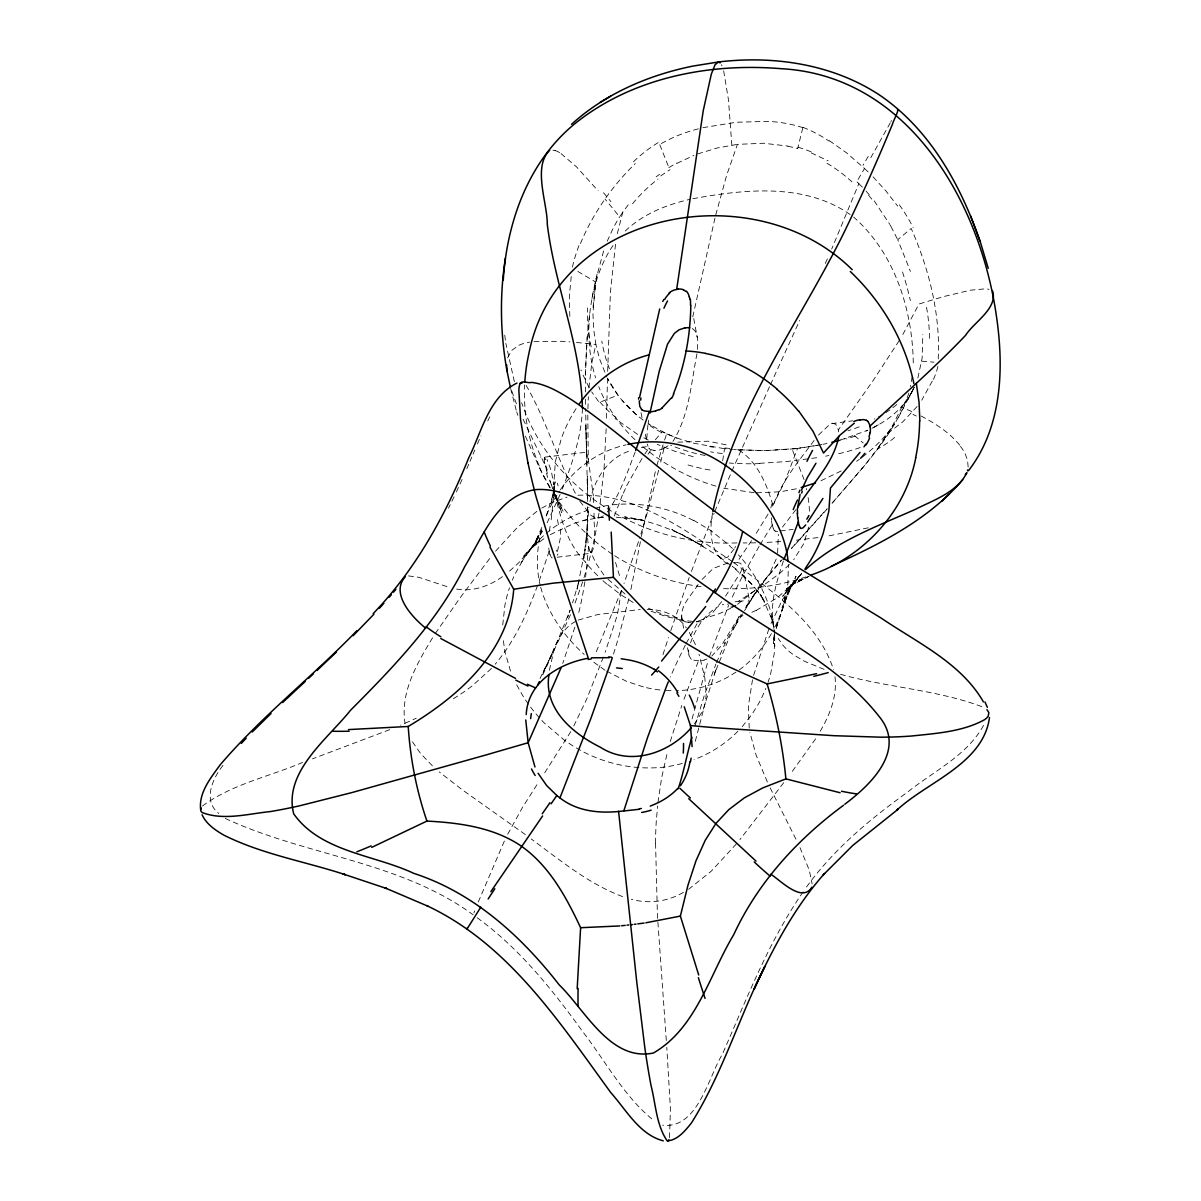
<?xml version="1.0" encoding="UTF-8"?>
<svg xmlns="http://www.w3.org/2000/svg" width="1201" height="1201" viewBox="0 0 1201 1201"><rect width="100%" height="100%" fill="white"/><g stroke="black" fill="none" stroke-linecap="round" stroke-linejoin="round"><path stroke-width="0.75" stroke-dasharray="5 3.75" d="M587.799 415.006L588.28 459.413L593.354 495.953M655.566 843.357L657.427 915.582L666.36 1041.222M587.619 507.918L587.439 534.64M607.511 378.195L606.475 419.434M607.661 371.379L610.408 292.233L615.798 241.671M551.169 519.748L553.976 493.851M554.021 492.065L554.186 484.949L553.961 488.312M554.036 491.014L554.186 484.949M587.619 506.747L587.409 533.199M913.27 362.942C912.505 309.738 894.625 252.976 853.641 217.081M587.92 408.85L588.355 396.78M582.425 408.28C581.479 436.548 572.216 463.646 561.978 489.738M593.024 307.336L596.312 278.001L603.983 249.643M588.28 459.413L586.583 452.192L586.749 459.728M606.175 428.697L604.013 469.186L599.239 511.506M553.901 497.409L554.021 494.181L563.059 511.221L553.271 490.068M585.472 391.946C585.337 352.433 587.544 312.5 597.107 274.023M587.214 336.475L585.322 375.418M968.141 467.054L967.571 460.268L965.019 453.317M587.679 516.01L585.698 546.695L588.85 507.272M502.739 624.985L504.9 605.244A156.4 142.679 20.1 0 1 509.494 587.769M621.307 591.402L617.374 614.897L605.169 652.278M553.541 495.067L553.856 490.008M588.61 546.56L585.638 576.945M589.661 314.737C587.724 335.86 589.271 357.463 595.606 377.79M588.91 387.968L591.823 362.927L595.861 344.447L593.639 328.984L592.934 313.191L595.591 281.995L576.735 270.78M656.647 817.19L657.608 806.036M697.481 349.431L697.646 339.568L693.487 317.169M774.66 630.57L773.384 643.631L774.705 635.179M553.931 491.749L555.102 481.781L553.916 488.657M657.953 802.478L661.646 777.708L667.591 751.406M586.343 537.177L583.761 558.51L585.202 549.427L577.035 589.241L579.122 580.924M938.221 359.009C940.503 314.392 929.094 269.129 911.184 228.46L897.732 239.72L909.637 269.294M912.19 376.634L910.478 386.587M549.352 531.202L550.373 524.567M549.397 670.233L554.156 649.351L570.175 610.003L567.457 617.719L569.169 612.78M917.849 378.06L922.143 358.048L922.818 334.659M696.97 353.77C691.1 383.224 689.209 415.441 672.95 441.443M584.887 581.764L582.425 596.056A2227.93 800.316 -11.2 0 1 578.312 614.477M598.999 513.142L596.296 529.04A2160.014 850.518 37.5 0 1 589.286 559.756L583.701 578.747M722.672 460.749L724.518 448.724L732.595 449.534M571.226 276.515L569.334 296.437L569.875 318.58M777.617 553.151L778.338 534.265M647.909 424.899L646.648 439.941M808.603 527.029L804.024 543.272L793.681 559.741M712.658 512.812C708.92 531.668 709.911 556.949 730.989 565.416M648.135 423.518L648.69 420.17M553.616 490.368L551.529 502.393L553.616 493.281M640.418 541.711L630.42 591.838M641.394 536.487L655.896 469.021M544.488 457.746L544.398 459.548M617.314 233.594L622.839 212.082L630.345 201.978M774.12 635.779L773.354 639.412L774.3 635.854M692.752 316.869L715 217.951M591.973 298.509C595.831 278.842 602.782 259.416 614.732 243.157M669.527 1137.692L670.428 1108.703L666.795 1047.347M752.487 679.781L748.343 706.308L749.214 728.106M590.006 501.538C594.255 478.884 608.622 456.515 631.936 450.285M628.859 598.668L618.05 639.172A2160.029 247.856 -55.2 0 1 612.81 656.121M660.7 462.13L663.988 448.483M695.289 741.272L705.362 702.615L706.293 693.863L704.777 677.574L699.042 654.26M802.823 127.876L797.704 148.384M541.726 529.536C536.742 547.746 535.676 567.277 540.345 585.683M692.061 718.934L708.335 659.934M775.065 626.787A159.268 145.261 19.9 0 0 782.331 609.192L787.886 584.031L788.381 564.605M658.658 470.237L647.909 510.53A2227.54 439.911 83.3 0 1 639.563 538.318M715.751 214.919L726.53 175.691L737.429 144.36L763.581 143.249L787.931 146.072M776.176 628.739L784.193 603.037M753.612 675.292L769.075 628.318M656.812 465.613L663.042 444.715M553 494.722L545.749 517.361A159.268 145.276 19.9 0 1 553.781 500.262L559.441 491.134M695.034 725.779L704.762 693.983L715.886 664.153M670.248 741.557L681.793 705.482M549.142 551.214L539.234 580.894M578.627 582.62L572.562 602.902M574.889 627.087L562.729 663.417M507.603 357.928L511.611 350.482L518.697 345.378A16.574 5.96 -11.2 0 1 524.702 343.201L529.656 342.105M908.842 393.072C894.37 436.128 860.562 469.291 832.023 503.429M662.952 654.635L668.537 637.461M638.512 541.606L623.995 583.551M778.053 621.638L775.801 628.588L787.301 595.846L795.993 576.225L782.121 607.466L787.301 595.846M709.431 656.452L728.572 605.379M776.221 559.05L769.751 573.312L744.77 608.742L746.421 606.64M614.312 515.995L622.959 493.686M582.68 581.794L574.063 605.814M670.804 630.63L689.179 577.516M557.444 551.469L560.236 538.649L560.987 526.203M664.573 440.046L666.66 433.891L648.6 423.878L651.032 425.454M818.046 445.301L797.524 448.453L785.139 480.925L771.462 508.203M783.397 561.062C776.281 582.095 769.451 604.538 773.624 626.922M690.56 642.805C695.814 628.348 704.627 613.996 718.498 606.475M683.985 699.267L698.412 661.075A9.893 3.993 -12.9 0 0 700.168 660.91A10.028 4.098 -13 0 0 704.176 660.1M635.149 452.086C627.162 472.699 620.196 494.302 607.045 512.347M691.401 571.466L701.564 544.593A2164.472 246.595 -55.3 0 1 714.1 513.232M537.493 585.623C527.239 613.621 514.553 641.259 495.187 664.228M603.367 657.112L586.583 699.372L573.327 726.965M857.079 181.936L858.865 183.648L831.677 249.072M621.412 590.412L595.05 654.74M541.756 527.434L535.451 541.681L541.456 530.752L532.148 547.176L543.137 530.332M478.283 901.981L504.615 840.505M580.458 243.548C592.934 213.538 611.94 186.2 635.269 163.606M560.131 494.392L546.17 524.897M473.885 912.88L474.695 910.883M714.775 511.611L731.139 472.864M607.211 241.236L612.39 229.901A159.268 159.102 -74.2 0 1 619.611 216.811M570.535 614.627L542.717 674.977M716.502 662.682L722.296 649.531A2164.472 851.764 37.6 0 1 735.868 623.364L741.047 614.612M932.261 381.122L921.767 400.203M771.012 623.469L782.497 599.674L795.332 580.203L784.523 598.969L790.738 587.965M473.044 454.218L474.8 450.06M469.996 461.364L471.813 457.071M872.076 428.202C886.758 420.95 900.345 410.652 909.127 396.675L902.672 405.368L892.148 426.49L878.426 447.463L864.3 465.853L831.708 503.594M477.413 443.965L480.94 435.843M466.814 468.72L468.72 464.307M731.829 471.242L769.706 386.317M825.327 263.469L828.825 255.528M460.028 484.033L462.805 477.833M770.426 384.725L799.671 320.457M549.518 658.854L552.97 651.633L543.107 672.365C553.076 655.386 556.498 631.711 575.369 621.518M456.38 491.945L458.572 487.201M454.083 496.794L448.483 508.203M908.031 399.498L914.396 386.827M911.949 391.856L914.291 387.097L911.214 393.373M626.682 485.714L642.625 457.341M487.756 420.966L489.783 416.852M540.03 678.43L546.62 665.024M983.559 725.374C967.015 755.729 933.507 771.207 907.551 792.15C869.389 819.562 832.638 850.158 805.27 888.755M685.366 645.012L677.604 660.865A2227.54 439.881 83.3 0 0 670.368 677.034M749.484 602.647L747.007 605.965M912.715 390.19L898.213 417.873M507.678 834.26L522.465 807.477L538.889 781.671M686.191 643.436L698.201 621.593M890.301 122.787L870.23 158.697M890.917 121.661L891.517 120.58M734.877 547.731L735.537 546.53M570.805 731.604L543.182 775.2M820.223 731.274C829.831 714.76 837.532 695.694 834.905 676.223M521.009 562.819L539.114 536.982L524.432 557.429L514.959 574.183A156.4 142.679 20.1 0 0 512.347 580.128M759.107 546.29L742.533 576.12A2227.84 800.286 -11.2 0 0 731.244 599.359M902.837 334.524L918.93 304.033L937.095 298.539A248.247 89.174 -11.2 0 1 946.073 295.986L970.423 290.192L985.345 288.841A16.574 5.96 -11.2 0 1 989.039 289.351M829.381 140.697L846.54 152.827L864.51 168.47L856.793 181.681M768.07 514.133L754.423 536.231M771.372 633.633C762.965 648.36 751.481 661.391 737.549 671.104M734.201 548.902L727.656 557.189L722.507 558.57L688.683 537.973L671.839 529.551L703.786 546.485L688.503 537.928C668.402 527.719 646.919 520.048 624.535 516.88L642.97 520.303L615.482 517.091M760.008 544.789L772.288 524.882M899.174 340.634L873.442 380.086L838.328 429.913L838.658 432.105M432.555 637.806C417.152 663.297 400.038 692.241 405.022 723.242L400.564 725.164M576.105 408.61L573.147 413.384A172.298 156.866 18.3 0 0 561.092 439.281L555.342 461.709L553.751 484.874L551.349 471.152L547.025 459.458M722.732 643.436L740.807 613.831M815.614 738.855L790.123 774.405M435.332 633.437L459.623 598.458L491.299 556.393M752.592 596.942L756.885 590.607L734.907 626.367L737.834 620.692L728.902 638.482L714.34 674.106L716.261 668.702L702.72 710.947L693.848 724.819M751.556 540.63L736.829 562.548L740.026 563.089L742.338 565.131L749.784 601.656M746.617 605.814L756.885 590.607M878.426 447.463L894.49 423.788C884.416 438.59 871.145 451.006 856.583 461.319M622.839 212.082L619.701 216.871L605.064 199.096M223.011 765.367C212.622 778.338 202.489 800.692 218.717 813.437M644.937 453.843L648.96 448.093M803.184 891.788C768.55 941.749 746.647 998.887 722.386 1054.253C708.32 1077.117 697.721 1129.315 662.712 1125.187M725.554 596.191L740.792 572.126L742.563 566.031M720.675 646.483L711.803 656.031M560.266 489.858C569.965 475.866 582.725 463.946 597.648 455.689A113.059 103.121 19.9 0 1 626.111 444.82M795.933 509.644L782.497 527.074M721.681 601.626L713.109 612.165L704.837 618.725M533.875 544.729L528.11 552.28M698.111 584.452C692.016 594.915 679.181 605.92 682.168 619.04L664.498 615.047L647.744 607.976M783.728 782.707L739.936 839.574M814.083 440.467C798.875 461.139 781.311 481.376 773.099 506.071C766.944 484.363 757.411 460.959 737.054 448.979M917.099 406.508L902.807 421.836L887.299 433.801M737.519 604.268L757.666 588.235L780.905 560.492M655.341 439.761L662.171 431.729L676.343 437.885L692.632 442.974L724.518 448.724M495.563 551.169L517.406 527.374L536.997 511.236M702.12 579.392L713.334 568.358L727.296 563.284M763.356 582.05L782.256 559.486M818.482 435.062L830.371 423.818L852.635 420.8M736.423 843.838L711.232 871.235L688.608 889.28M827.309 508.804L791.759 548.256M530.031 549.698L539.234 540.78L523.411 556.213L536.186 542.687L518.412 563.089L507.603 572.832M791.354 548.422L826.783 509.044M902.672 405.368L901.215 407.019L912.61 411.868M742.218 726.665L752.066 714.22L758.837 703.231A157.766 143.895 19.7 0 0 765.773 688.443M202.444 806.036C231.763 784.223 269.309 776.627 302.547 762.47M491.434 668.462L472.428 685.711A224.752 80.737 -11.2 0 1 452.627 699.192M789.372 564.53L779.959 573.192L766.748 582.98L738.315 601.371L733.766 602.001M737.909 731.214L735.703 733.436A131.825 120.415 20.1 0 1 694.043 759.632M625.286 231.027C642.88 214.093 666.255 204.801 689.719 199.396M532.914 546.875L545.764 537.327M656.211 176.802L659.544 174.31M502.468 576.63C488.927 586.478 471.558 592.348 454.849 588.7M736.033 672.11L728.271 676.884A113.059 103.136 19.9 0 1 687.392 689.884A113.059 103.151 19.9 0 1 676.538 690.68M603.442 515.814L599.569 517.676L582.95 520.513L587.559 519.433L574.033 523.381L548.662 535.376M541.771 508.098L552.85 502.153L567.022 497.154M873.998 427.226L880.153 423.833M841.24 470.942L820.193 481.121M683.429 892.343C667.876 901.576 648.75 904.188 631.321 899.249M809.294 576.135L788.592 586.869L800.692 579.287L786.715 588.715L797.134 580.548L776.852 598.053L756.3 610.378M677.019 163.306L693.893 155.409M730.778 608.246L719.474 613.621L706.338 617.764M802.989 579.077L788.907 585.908L808.243 576.675M405.022 723.242L416.237 718.243M866.146 430.979L867.738 430.258L840.28 440.106L845.714 438.5M706.984 658.974L704.131 660.04M578.221 620.076L597.738 614.537L640.283 609.492M389.725 729.668L312.485 758.852M722.236 604.824L723.587 604.343M697.781 153.908L717.087 148.023L737.429 144.36M806.051 576.87C779.074 586.058 750.37 589.811 721.936 588.58M698.381 128.807L693.893 130.053A139.841 132.17 -41.8 0 0 659.664 144.51M868.278 527.809L827.084 536.246M702.9 127.666L736.303 122.247L767.439 121.376A139.841 132.02 -42.6 0 1 802.914 127.651M827.009 443.454L823.075 444.31M641.364 447.673L648.03 446.292A50.547 21.618 -21.9 0 0 649.321 448.874M692.782 198.735C745.371 189.022 806.652 182.552 852.395 216.15M796.353 488.822L780.095 491.81L755.669 492.815M821.859 444.52L795.768 448.649M828.93 455.524L825.627 456.17M816.68 457.716L786.73 461.544L759.753 463.316M817.956 537.583L796.353 540.195M557.129 557.219L591.372 553.256C597.467 541.336 593.204 525.182 594.12 511.851M738.315 601.371L746.632 600.56M780.35 530.932L793.155 529.386M545.119 457.086L586.583 452.192M797.524 448.453L764.992 450.645L733.601 449.624M795.062 448.739L766.058 450.63L734.216 449.654M534.025 341.489L562.068 341.309A248.247 89.174 -11.2 0 1 569.92 341.88M677.814 442.163L708.275 441.217L729.457 445.496M597.497 517.856L604.929 517.211L597.497 517.856A213.147 40.504 83.3 0 1 590.667 515.019L579.633 500.952M832.203 423.202L835.761 424.178L838.328 429.913M780.77 541.576L765.112 542.507M408.505 575.91L418.624 577.261L450.435 587.739M755.714 542.837L743.194 542.957M736.949 542.897C644.457 546.965 552.175 492.065 521.654 402.785M647.144 609.447C662.096 609.282 677.784 614.957 686.296 627.853M921.783 361.186L933.958 362.177M754.063 492.695L723.708 488.237M654.11 450.33L651.392 449.835M576.495 342.465L595.861 344.447L599.584 359.009L606.82 376.964M688.774 622.508L685.381 621.788M701.069 586.673C670.203 582.515 639.983 572.156 613.801 555.147M713.484 447.252L709.521 446.592M552.955 150.14L555.177 150.68M681.042 619.986L665.744 616.428L650.567 611.069M640.643 519.838L642.97 520.303M693.202 456.725L674.812 451.261L657.187 444.325M840.55 674.301C887.659 687.708 937.846 689.704 983.679 707.359M643.346 686.897L626.742 681.432L606.37 671.044M715.916 486.15C688.203 477.968 662.382 463.661 640.523 444.79M824.111 669.362L804.58 661.346L794.116 655.176A247.961 89.069 -11.2 0 1 783.007 645.327L778.173 638.392M622.613 896.592C588.52 883.891 560.206 860.201 531.202 838.929M811.185 152.872L828.18 160.859M666.66 433.891L677.004 438.125M648.225 440.091L642.4 437.044M921.062 415.966C935.789 423.713 950.276 433.021 960.605 446.307M693.562 520.198L711.022 530.692L727.311 543.678A157.766 144.015 19.8 0 1 732.415 548.497M633.182 602.497L621.097 594.9L606.835 583.851M637.656 434.387L615.032 418.564M225.338 818.451C305.579 855.908 399.798 861.057 473.104 914.772M561.062 153.653L576.585 166.954L598.128 190.809M605.019 670.233L591.883 660.88M612.435 554.292C590.877 539.94 572.292 521.264 557.744 499.856M732.4 561.588C685.726 530.677 635.419 491.975 576.45 495.337C557.324 459.518 546.26 419.765 525.708 384.71M733.766 562.548C772.243 591.823 817.911 621.412 833.539 669.663M692.331 328.489L695.139 331.086L697.346 337.166M625.015 593.985L606.28 577.726M719.759 557.219L731.844 566.031M736.378 569.334L732.4 566.452L751.991 584.407L761.749 596.372L757.125 590.397L765.097 602.647L761.524 596.011L772.949 621.548L770.532 614.342L773.954 627.507L773.189 623.769M477.157 917.729C519.387 948.385 552.34 989.639 582.68 1031.614C605.98 1061.744 624.205 1097.083 654.47 1121.058M565.401 740.972L544.383 723.107A156.4 142.574 20 0 1 522.81 695.769L516.025 683.684M643.196 420.095C628.378 409.166 615.948 394.904 607.556 378.495L617.945 395.114L599.254 402.5L591.673 391.841M525.347 834.56L462.64 790.078L439.191 771.898M854.451 435.603L863.174 442.974M636.635 414.9L622.058 400.293M864.51 168.47L868.818 172.629M432.36 765.803L420.5 753.387L411.508 740.462M858.865 183.648L862.858 187.671M634.969 439.701C619.356 424.824 606.535 406.809 598.759 386.632M873.067 176.862L885.978 191.019L897.672 206.107M751.991 584.407L741.032 573.072L745.386 577.606M691.266 659.349L689.194 656.061L687.482 647.789M866.086 191.139L869.224 194.712M603.923 575.024L595.831 563.239L591.372 553.256M585.307 561.858C566.512 543.017 561.002 517.946 554.532 493.506M874.223 200.882L889.731 224.287M774.315 530.662L773.144 528.215M689.299 632.387L695.589 644.907M551.019 556.709L550.028 554.547M550.313 487.921L540.105 469.231L525.167 435.663M890.076 224.917L890.707 226.028M589.106 387.503L582.455 373.781M890.962 226.494L897.732 239.72M590.427 552.37L589.601 550.418M721.351 64.689L721.651 65.274A23.374 4.624 83.3 0 1 721.951 65.92M792.645 450.54L804.054 479.499M795.948 839.184L769.886 787.316M767.379 782.031L756.075 754.994L749.919 732.49M523.096 419.194L545.329 465.703M799.986 847.621L809.264 870.155L812.131 883.921M659.799 144.766L669.032 167.93M648.03 446.292L647.219 443.98M516.415 403.896L510.995 388.929M539.219 465.883C529.221 442.388 524.086 416.837 524.477 391.286A216.6 200.987 7.2 0 1 524.642 384.951M615.528 562.383L620.542 579.122M580.939 369.938L581.314 370.899M555.402 496.103L561.633 512.542L553.256 489.993M550.568 482.592L549.893 480.73M549.668 480.1L552.67 488.417M551.439 484.934L552.64 488.297M553.511 490.608L555.673 496.719M516.7 411.928L517.901 415.336M510.515 671.104L504.885 651.573L503.054 638.301M909.757 269.655L910.358 271.456M547.431 473.494L546.62 470.792M540.72 587.289C545.434 604.688 554.427 620.707 565.611 634.759A159.268 145.246 19.9 0 0 584.256 654.485M514.343 381.633L505.846 343.411M516.22 410.232L510.53 388.058M723.663 70.904L728.482 99.953L731.844 145.126M773.789 626.592C770.982 606.13 762.35 586.794 750.535 569.98A157.766 144.015 19.8 0 0 738.48 554.862M806.396 488.537L806.682 489.828M641.019 412.694L642.46 419.855M645.327 434.192L646.769 441.352M681.237 615.843L683.669 628.273M688.864 654.89L688.623 651.332A200.432 67.586 8 0 1 688.939 648.495M808.108 497.544L808.483 500.096A23.374 4.624 83.3 0 1 809.324 508.939L809.489 513.893M772.678 619.971L774.255 631.576M505.381 340.123L504.54 333.548M771.627 520.108L771.492 517.766M587.574 537.973L587.995 542.582A10.028 1.832 82.9 0 0 588.565 546.725M593.444 497.559L593.774 503.624M774.555 634.909L774.27 653.194L770.862 672.785A157.766 143.895 19.7 0 1 768.039 682.273M587.634 501.433L586.779 460.388M586.643 455.044L585.608 408.475M586.914 465.042L585.758 425.004L586.553 453.377M774.51 634.909L774.72 646.573L774.675 635.899M587.424 485.009L587.319 475.986L587.574 501.327M585.533 399.287L585.593 406.629M572.412 267.132A156.746 154.734 -31.6 0 1 579.873 243.323M603.502 192.7A195.973 33.343 46.8 0 1 610.934 201.663M633.482 161.73A144.21 142.349 -46.3 0 1 658.403 142.454M937.936 366.425A156.746 114.38 30.4 0 1 932.607 381.302M912.94 414.42A195.973 106.649 52 0 1 916.333 416.056M894.595 437.464A144.21 87.523 9.2 0 1 877.18 449.204M860.261 447.508A139.841 71.55 0.3 0 1 836.737 454.158M902.506 271.981A134.962 52.679 69.4 0 1 910.373 300.595M926.511 307.261A134.962 65.379 65.3 0 1 929.454 339.883M693.412 520.453A131.825 120.085 19.7 0 0 612.12 504.855A131.735 119.995 19.7 0 0 596.822 507.693M528.38 552.445A131.735 119.995 19.7 0 1 590.847 509.314M896.787 404.557A152.317 96.861 11.7 0 1 874.313 419.029M682.273 763.461A131.825 120.415 20.1 0 1 663.958 767.124A131.735 120.325 20.1 0 1 565.491 740.867M655.461 843.087A213.147 41.029 82.9 0 1 656.557 816.905M555.087 150.53A23.765 8.242 46.9 0 1 561.002 153.458M868.203 156.43A195.973 29.394 -60.4 0 1 862.994 165.348M557.414 483.132A600.2 198.135 -26.8 0 1 558.09 485.955M960.47 446.322A23.765 9.368 47.5 0 1 964.853 453.272M616.023 417.678A156.746 130.519 -16.9 0 1 599.96 402.035M709.971 470.026A144.21 92.912 -4.2 0 1 686.867 464.622M759.798 463.586A139.841 71.7 0 0 1 729.292 463.016M661.526 432.45A159.268 121.826 -16.5 0 1 650.417 426.04M557.489 500.006A216.6 200.507 6.9 0 1 553.946 494.572M549.773 487.636A216.6 200.507 6.9 0 1 539.009 465.958M623.349 493.176A23.765 1.771 -64.2 0 1 626.802 485.744M648 454.203A195.973 43.912 -70.2 0 1 650.447 450.705M827.024 163.291A152.317 139.001 76.8 0 1 854.481 184.248M606.685 584.001A172.298 157.962 19.5 0 1 602.121 579.918M597.663 575.669A172.298 157.962 19.5 0 1 585.157 561.963M557.414 519.643A600.2 217.396 7.4 0 1 558.645 525.993M803.019 127.366A144.21 136.959 -73.5 0 1 829.11 141.133M899.309 204.801A156.746 138.595 65.2 0 1 913.12 227.439M591.207 346.879A128.792 96.38 -77.5 0 1 587.559 307.921M609.432 368.782A128.792 84.701 -81.5 0 1 601.791 341.129M671.044 690.695A113.059 103.151 19.9 0 1 665.534 690.47M659.995 689.975A113.059 103.151 19.9 0 1 643.331 686.927M549.998 554.697A10.013 2.537 84.6 0 1 549.082 551.334M549.217 551.049A10.088 2.342 84.4 0 1 548.767 548.001M544.759 463.556A10.013 1.351 75.8 0 1 544.263 459.157M544.443 457.521A33.223 3.318 78.9 0 1 545.719 459.683M546.5 473.314A116.527 11.83 84 0 1 547.626 477.563M540.87 457.296A108.66 3.783 66.2 0 1 540.615 456.755M547.341 470.207A29.274 0.976 72.5 0 1 545.915 465.883M546.665 470.492A9.953 1.066 75.8 0 1 545.494 465.898M552.175 557.819A13.676 2.822 80.8 0 1 551.259 557.339M557.955 554.051A188.707 44.887 62.7 0 1 557.219 555.267M556.648 550.118A223.431 52.679 63.4 0 1 556.333 551.229M756.255 610.318A124.108 112.699 19.4 0 1 751.916 612.255M743.044 615.603A124.108 112.699 19.4 0 1 738.51 617.014M736.018 605.364A106.949 9.968 -20 0 1 731.619 607.736M748.929 600.005A28.764 2.807 -13.2 0 1 748.163 601.221M727.356 604.223A31.992 3.273 -6.3 0 1 730.418 603.518M730.718 607.09A113.6 16.394 -2.3 0 1 735.973 605.769M701.384 621.848A123.478 112.128 19 0 1 681.057 619.881M698.742 660.73A12.04 4.158 -7.6 0 1 691.821 659.199M717.988 646.423A188.557 38.972 -29.8 0 1 716.532 648.315M724.788 642.49A223.626 47.485 -29.1 0 1 724.068 643.691M733.661 562.804A10.344 1.426 -6.2 0 1 736.243 562.729M770.802 507.948A55.922 19.321 79.1 0 1 772.108 503.624M787.871 146.252A147.408 137.514 -34.9 0 1 797.644 148.564M798.08 147.243A149.059 141.733 -53.4 0 1 811.561 152.002M868.653 195.283A162.856 145.081 73.2 0 1 873.607 201.423M660.73 175.977A146.507 135.818 -39.6 0 1 670.068 169.671M668.852 167.63A145.336 134.902 -39.8 0 1 676.869 162.991M632.522 203.735A152.572 147.903 -42.4 0 1 657.953 179.084M911.904 391.826A162.856 112.354 25.6 0 1 908.992 396.6M859.24 426.82A149.059 71.339 -1.3 0 1 847.951 430.799M855.157 436.068A147.408 70.634 -1.3 0 1 846.375 439.011M729.893 448.468A145.336 66.64 0.6 0 1 724.909 447.943M722.311 453.543A146.507 78.2 -0.9 0 1 710.587 451.846M705.107 455.464A152.572 108.09 -9.2 0 1 670.608 445.136M591.042 552.895A13.646 1.681 76.9 0 1 590.307 551.679M589.616 550.028A10.103 1.651 82.1 0 1 588.685 546.305M587.274 536.877A13.646 1.336 83.9 0 1 587.199 533.394M772.213 525.077A10.103 2.342 83.7 0 1 771.567 520.904M773.159 528.005A10.028 2.087 83.5 0 1 772.348 524.732M777.693 531.488A55.922 14.772 88.4 0 1 775.381 530.887M775.381 531.352A13.646 3.528 87.8 0 1 774.345 530.362M682.769 620.947A50.547 14.532 -3.9 0 1 681.793 619.07M704.356 618.725A45.608 12.175 -10.2 0 1 703.065 619.461M702.465 619.446A12.956 3.243 -11.5 0 1 697.541 621.292M698.006 621.472A10.269 3.378 -8 0 1 696.385 621.863M691.055 622.478A10.269 3.378 -8 0 1 688.864 622.448M685.035 621.878A13.541 3.993 -4.2 0 1 683.474 620.857M651.227 449.94A13.541 5.795 -20.6 0 1 649.576 448.754M664.033 448.513A10.269 3.933 -15.3 0 1 653.929 450.48M668.041 445.766A12.956 5.209 -14.1 0 1 663.537 448.168M791.189 586.163L788.111 590.577L801.622 573.583L788.111 588.595L801.622 573.583L782.662 596.312L794.462 581.839L791.189 586.163"/><path stroke-width="1.5" d="M692.106 746.632L690.44 725.539L684.24 706.773M577.186 988.708L580.608 927.712C566.106 896.757 548.887 864.99 520.003 845.234C492.56 827.189 459.022 822.76 426.925 821.079L371.709 847.381M639.262 400.819L639.743 406.163L642.04 410.217M525.753 719.984L528.155 742.728L534.97 766.974M582.425 408.28C580.969 345.468 554.877 286.408 547.281 224.272C547.521 203.164 532.373 166.969 549.698 150.275M989.489 717.537C983.289 763.911 927.082 781.911 896.997 809.999L898.288 809.084L852.725 845.474L823.195 874.974L824.562 873.427C794.492 907.446 773.099 947.919 754.213 988.903L764.797 966.505C738.78 1017.983 722.206 1074.189 691.326 1123.115C685.201 1130.681 678.175 1139.614 667.846 1140.89M548.992 674.512C543.377 708.89 572.667 733.451 600.2 747.142C630.42 766.778 669.362 753.177 691.341 727.656M797.299 509.885L800.076 494.272M503.264 280.148C506.972 219.873 530.166 157.256 579.708 119.905C636.305 76.894 710.857 62.962 780.53 68.652C907.986 75.138 979.821 201.528 996.275 315.097C1004.171 367.641 1002.34 426.986 968.471 470.732M838.763 436.413C833.644 463.601 811.861 483.913 797.944 506.867M561.047 667.846L528.155 742.728L494.046 752.607A398.897 143.294 -11.2 0 1 485.925 754.979L351.713 792.63L299.77 805.766A226.253 81.278 -11.2 0 1 291.648 807.537A190.404 68.397 -11.2 0 1 270.21 811.591C248.037 813.813 223.716 820.808 202.188 812.552A23.194 8.332 -11.2 0 1 200.672 809.684L201.137 807.958M505.426 258.095C499.511 295.401 500.352 333.653 506.942 370.809L510.26 386.527M526.218 714.55C527.84 681.973 559.546 663.372 588.325 658.223L550.223 543.813L535.991 496.523A234.495 47.5 83.7 0 1 534.205 489.828C496.794 496.403 482.232 537.643 464.892 566.332C437.224 621.788 393.868 666.705 350.617 710.181C327.498 739.14 283.136 771.958 293.69 813.813C320.652 852.079 374.202 854.692 413.835 873.382C473.674 892.793 521.219 936.119 559.216 984.88C585.052 1009.861 610.603 1062.044 653.434 1052.992C696.25 1028.221 709.506 974.897 733.646 934.828C757.876 882.465 797.404 839.304 843.522 805.286M639.578 397.321L659.709 308.957M669.137 292.879L670.864 291.618A10.163 6.2 -16.1 0 1 676.658 289.456L703.231 110.747L711.322 74.117L715.06 64.719L718.498 61.957C773.564 55.426 831.843 63.938 878.907 94.609C929.529 128.762 960.485 184.549 979.971 241.086M691.115 758.176L690.485 761.719M870.064 432.63L868.999 436.999M489.918 547.071L513.728 589.256C508.909 651.978 458.827 696.175 408.22 726.47L348.44 729.592M649.966 413.099L659.289 371.019L667.501 344.222L674.377 333.368L679.09 329.81L685.276 327.723M712.914 511.536C733.976 409.511 797.989 325.306 843.432 233.73C860.892 197.715 877.195 161.129 892.493 124.138C892.838 121.962 899.444 109.186 897.447 109.967M698.712 975.002L680.382 916.093L687.978 885.197L695.995 860.772L705.242 840.28L715.976 823.421L728.887 809.564L744.425 797.809L762.83 787.886L785.889 778.879L840.115 792.75M811.846 887.194C802.163 903.302 780.695 880.588 770.802 874.193M967.496 470.822L967.721 469.876M915.808 457.596C905.359 512.121 863.234 557.069 811.245 574.964M691.866 737.249C687.137 753.402 683.219 774.48 678.145 788.832M623.784 810.975L647.534 737.549L666.9 685.276A2227.54 439.881 83.3 0 1 668.281 681.943M783.938 559.516L798.38 521.789M635.704 450.525L649.156 411.793A9.893 3.063 -9.5 0 0 650.912 411.658M801.487 490.203L807.402 477.428L815.959 463.271M622.749 811.035C601.116 813.723 577.801 811.936 559.951 797.914L590.982 718.153L610.018 664.678A2160.029 247.856 -55.2 0 0 612.255 657.818M467.444 927.757L466.979 929.079L480.82 907.13M673.416 393.853C684.87 365.945 690.38 335.469 690.815 305.354M537.643 685.02L539.354 681.673M662.772 301.466L663.853 299.454M742.638 531.653C738.06 551.439 726.62 574.258 715.18 592.724C769.946 633.272 836.151 661.841 879.087 716.427C906.92 750.145 870.86 784.673 844.753 804.28M865.681 444.13L863.984 446.847M671.044 398.237L661.796 408.19M807.748 521.925L822.91 498.43M490.849 891.652L542.627 815.944M804.895 569.154L810.975 559.756A172.298 157.421 21.5 0 0 823.06 533.799L828.84 511.281L830.446 488.071L860.036 452.357M538.108 773.279L546.65 785.544L556.829 795.512L551.094 803.814M705.723 606.505L661.556 661.075M579.227 404.001C592.063 385.776 609.613 370.809 629.985 361.651A123.478 113.149 20.6 0 1 648.6 354.956M805.541 569.664C836.662 540.735 877.406 526.323 915.552 509.254C934.033 499.901 957.002 492.35 966.91 472.654L965.304 474.56M805.706 524.942L802.989 527.885L800.962 528.41A13.676 2.672 87.6 0 1 800.136 527.945M393.553 592.153L395.91 589.301M389.184 597.242L391.301 594.795M654.485 669.272L657.412 671.929M373.181 613.606C415.891 569.274 445.796 514.644 468.69 457.941C481.721 431.94 488.657 397.111 516.955 383.059M379.471 608.186L383.855 603.337M241.311 743.419L246.19 738.21M373.901 614.221L353.094 635.734M831.362 566.211C879.117 544.443 927.983 520.288 962.767 479.769M942.23 500.997L948.805 494.212M252.21 732.01L271.066 713.484M356.892 630.69C312.485 676.718 261.518 716.261 219.993 765.052C210.685 778.008 198.57 792.69 200.672 809.684M336.355 652.113L317.079 670.383M870.019 426.775L869.914 426.175C901.966 396.03 935.324 367.221 965.634 335.274C973.801 322.273 998.016 308.387 992.596 291.077M282.61 702.57L305.144 681.537M313.491 673.761L308.717 678.22M571.541 124.303C605.244 93.678 648.48 75.108 692.782 66.115L718.498 61.957L720.12 62.902M854.271 423.202L839.934 435.182L823.526 453.047L813.032 431.309L798.845 411.222M610.558 96.23L600.17 102.415M405.217 576.84C390.04 593.564 412.363 617.494 425.694 628.183M659.109 409.646L655.686 410.802M650.236 806.111L655.476 803.904A74.402 65.665 10.1 0 0 677.784 788.426M815.494 482.907L801.172 487.516M859.856 420.275L861.402 419.81A29.485 14.277 84.7 0 1 866.431 420.455M680.382 916.093L645.853 922.803M839.349 440.362L831.813 442.328M816.59 673.686L767.139 683.939L717.522 661.706L679.616 639.412L663.087 626.922L646.994 612.78L613.441 577.321L611.204 532.118M513.728 589.256L552.97 583.191L613.441 577.321M519.943 383.359L522.42 382.804M639.247 809.279L624.13 810.945M676.658 289.366L678.295 289.171M644.081 923.059L637.806 923.884M636.005 924.109L634.203 924.335M632.402 924.56L630.585 924.77M534.205 489.753C557.594 487.471 579.498 498.985 599.194 510.17C639.818 534.835 675.998 565.941 715.18 592.724M628.784 924.98L626.982 925.175M625.181 925.386L621.578 925.761M591.432 657.803L609.297 657.668M619.791 925.941L580.608 927.712M690.44 725.539L709.115 727.221A398.657 143.204 -11.2 0 0 716.171 727.806L834.034 735.703L880.873 737.189A227.725 81.803 -11.2 0 0 888.44 737.099A189.908 68.217 -11.2 0 0 911.709 736.003C936.285 733.361 962.391 731.814 984.505 719.744A23.885 8.587 -11.2 0 0 988.198 716.201L988.873 712.613L986.952 709.656M621.127 658.764L626.967 659.664A74.402 70.994 21.5 0 1 654.275 669.407M705.527 353.469C732.115 358.664 756.81 371.709 777.302 389.289M663.282 1140.845C639.352 1134.6 626.337 1109.979 611.039 1092.895L609.462 1090.763C558.69 1020.925 507.963 943.836 427.136 905.824L427.916 906.185L385.086 887.914L386.632 888.53L342.976 873.923L345.333 874.688C304.844 861.417 261.878 854.256 223.551 834.98C215.024 829.981 206.287 824.006 202.068 814.758M683.474 289.861L686.071 291.483M535.571 687.933L527.464 684.255M515.424 678.355L440.827 638.542M866.431 420.215L867.828 421.356M559.951 797.914L556.829 795.512M688.758 798.74L756.045 861.132M852.215 269.7C754.994 173.199 556.844 209.124 528.86 353.71A216.6 200.987 7.2 0 0 524.822 381.783M676.899 692.992L678.895 696.325M800.151 527.614L799.326 525.663M984.94 701.939L987.342 707.314M983.439 701.909C960.965 662.847 917.369 642.745 881.399 618.23C821.844 581.809 760.984 547.071 705.618 504.33C660.25 470.567 618.74 431.744 571.886 399.978C559.531 392.217 546.47 384.305 531.728 382.413C527.84 383.75 521.114 379.186 519.688 384.62A22.954 4.564 83.7 0 0 518.847 390.01L520.558 419.704L527.96 463.001M426.925 821.079C416.492 790.648 410.292 758.552 408.22 726.47M970.558 215.82L980.511 242.527L988.243 268.318M767.139 683.939C776.296 714.85 782.782 746.782 785.889 778.879M689.374 296.932L690.065 299.484M869.914 426.175L869.659 425.049A9.938 4.924 -89.2 0 0 867.798 421.461M916.318 383.374L919.05 402.2L919.846 420.966M797.719 517.826L797.299 513.232M618.575 811.275L636.68 981.277L644.667 1046.431A234.495 48.325 83.2 0 0 645.853 1054.883A194.877 39.978 83.2 0 0 651.002 1085.389C655.716 1103.719 656.271 1125.172 667.231 1140.92A22.954 4.669 83 0 0 668.897 1139.659M788.066 561.362C785.904 537.883 774.825 516.07 760.323 497.799A159.268 145.291 19.9 0 0 741.678 478.088C724.819 462.955 704.627 451.276 682.588 445.676A113.059 103.121 19.9 0 0 627.868 444.43M506.942 370.809L506.672 364.879M534.235 489.588A194.877 39.318 83.7 0 1 527.99 462.895M608.532 506.537A154.464 6.545 85.1 0 1 609.372 520.198M715.421 588.955A98.212 20.042 -63.1 0 1 706.608 602.091M828.18 672.605A145.711 35.85 -22.5 0 1 813.783 676.343M850.293 271.516A210.415 185.705 32.6 0 1 913.886 383.569M919.591 420.935A216.6 192.34 30.2 0 1 915.657 457.551M777.137 389.454A172.298 156.325 20.3 0 1 798.68 411.327M806.997 461.349A591.012 264.926 8.9 0 1 812.537 450.465M440.872 636.785A93.753 46.494 43.8 0 1 426.175 626.787M527.99 686.041A192.685 80.332 38.6 0 1 515.769 680.096M658.749 667.005A192.445 26.287 -56.7 0 1 651.588 675.097M770.081 876.099A98.212 24.891 41.6 0 1 754.213 861.913M690.365 797.989A192.445 70.018 38.2 0 1 679.946 788.321M349.176 731.214A142.349 41.81 1.2 0 1 332.677 731.274M490.353 546.02A150.095 65.8 82.4 0 1 484.153 531.998M793.215 509.599A591.012 158.217 -24.9 0 1 797.494 499.976M488.146 898.979A93.753 3.213 -56.6 0 1 494.812 888.755M549.953 802.718A192.685 16.259 -55.3 0 1 542.221 813.798M371.139 845.894A142.349 58.083 -24.2 0 1 356.862 851.779M578.056 1005.717A150.095 54.54 -85.5 0 1 578.116 988.423M856.328 793.876A145.711 66.265 1.1 0 1 841.511 791.249M705.032 998.376A154.464 6.515 72.5 0 1 698.351 977.674M798.425 521.609A10.013 1.426 82 0 1 797.809 517.841M799.326 526.038A10.088 1.621 82.8 0 1 798.32 522.06M870.14 426.7A9.998 5.119 -87.9 0 1 870.17 432.69M869.584 438.065A33.463 15.343 -87.2 0 1 865.921 445.016M864.87 453.287A117.338 47.049 -83.2 0 1 860.577 458.227M853.791 421.506A109.426 54.946 76.2 0 1 859.736 419.734M797.539 513.578A13.676 3.002 81.1 0 1 797.494 510.335M798.965 492.59A188.362 71.399 64.9 0 1 799.866 490.218M801.683 493.026A222.831 83.59 65.6 0 1 802.238 491.374M808.934 515.529A197.895 25.882 -76 0 1 806.802 519.192M663.958 308.222A109.756 55.937 -27.4 0 1 667.531 300.971M664.663 299.439A29.95 16.724 -20.4 0 1 669.783 293.059M678.31 289.051A10.088 6.41 -15.7 0 1 683.549 289.801M686.537 291.273A31.706 19.141 -12.6 0 1 689.254 296.962M690.35 299.454A114.726 68.007 -6.7 0 1 690.5 305.369M685.981 351.007A124.108 113.615 20.7 0 1 705.542 353.364M649.621 411.297A12.04 3.798 -9.6 0 1 642.475 410.096M640.658 400.158A190.449 65.845 -30.6 0 1 640.944 398.041M638.587 399.137A226.163 78.876 -29.7 0 1 638.692 397.726M673.806 393.943A198.345 92.747 9.5 0 1 671.599 398.372M662.036 408.22A13.676 5.404 -6.4 0 1 659.364 409.736M655.791 410.892A10.103 3.318 -9.4 0 1 650.867 411.778M658.418 670.698A71.444 67.466 21.3 0 1 677.769 692.542M689.944 761.614A71.444 63.608 25.8 0 1 680.397 785.784M689.299 695.094A67.676 42.245 47.7 0 1 694.628 708.29M588.19 659.454A45.848 28.133 -20 0 1 591.177 659.034M608.592 656.992A60.485 13.947 7.6 0 1 611.549 657.187M616.488 667.906A68.682 16.844 7.8 0 1 622.268 668.537M651.182 810.135A68.682 62.932 -65.5 0 1 641.679 812.446M641.379 808.438A60.485 47.019 -40.7 0 1 639.262 808.904M683.519 743.464A67.691 34.274 81 0 1 683.264 753.087M530.647 718.603A65.169 42.5 -61.5 0 1 531.322 713.619M535.181 775.486A66.01 61.011 -72.9 0 1 531.548 768.97M685.261 327.888A10.344 5.495 -15.9 0 1 689.734 327.798"/></g></svg>
